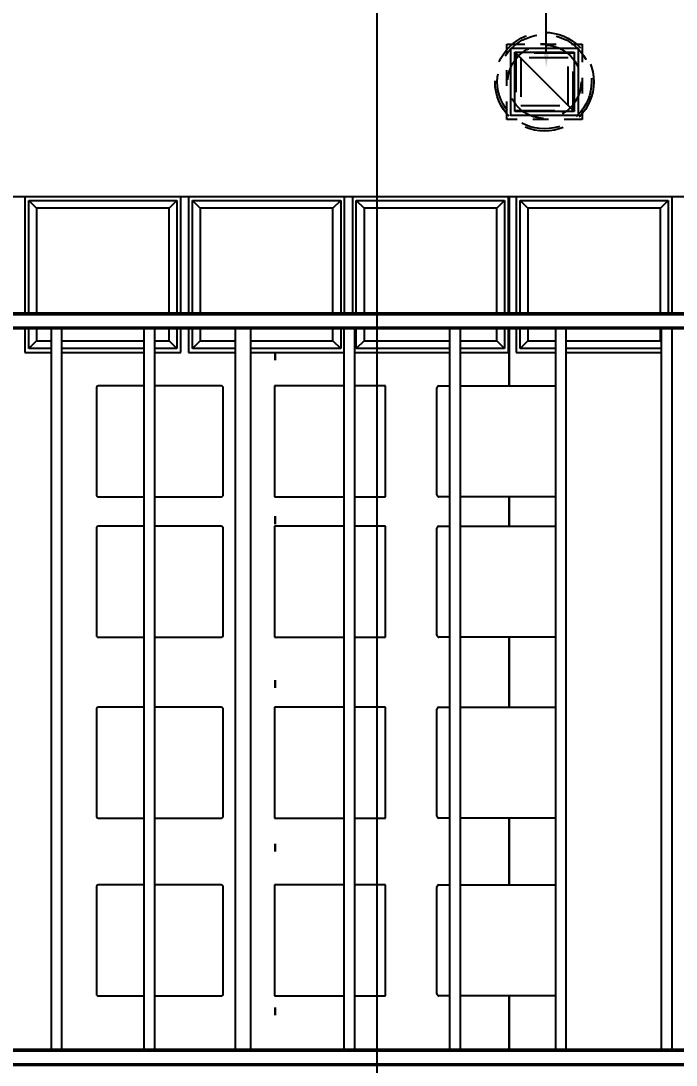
# Model space of a CAD drawing. Header units: inches. Extents: x -3 to 209, y -384 to 20.
# Drawn here: x 136.22 to 140.42, y -259.61 to -252.91 of the extents above; entities that cross this region are included whole.
import ezdxf
from ezdxf import colors
from ezdxf.entities.mleader import LeaderData, LeaderLine
from ezdxf.math import Vec2, Vec3

# ---------------------------------------------------------------- set-up
doc = ezdxf.new("R2010")
doc.units = ezdxf.units.IN
doc.header["$MEASUREMENT"] = 0
doc.linetypes.add('-$0$HIDDEN', pattern=[0.375, 0.25, -0.125])
for name, color, linetype, lineweight in [('A-DETL', 253, 'Continuous', 9), ('A-FLOR', 253, 'Continuous', 9), ('I-FURN-PNLS', 253, 'Continuous', 9), ('L-SITE', 253, 'Continuous', 9), ('S-BEAM', 253, 'Continuous', 13), ('S-GRID', 253, 'Continuous', 9)]:
    doc.layers.add(name, color=color, linetype=linetype, lineweight=lineweight)
for name, color, linetype in [('Hvac Equipos', 3, 'Continuous'), ('NFF-FURN', 253, 'Continuous'), ('PROYECTADOS', 253, 'Continuous')]:
    doc.layers.add(name, color=color, linetype=linetype)
doc.styles.get("Standard").update_dxf_attribs({"font": 'arial.ttf'})

# ---------------------------------------------------------------- blocks, each defined once
blk = doc.blocks.new('veh-03')
at = {"layer": 'Hvac Equipos', "color": 251, "linetype": '-$0$HIDDEN', "true_color": 0x636466}
for p, q in [((37.6241, 51.5535), (37.6241, 51.5692)), ((37.6241, 51.5692), (37.6398, 51.5692)), ((37.8654, 51.5692), (37.84, 51.5692)), ((38.0911, 51.5692), (38.1067, 51.5692)), ((38.1067, 51.5692), (38.1067, 51.5535)), ((38.0496, 51.5121), (37.6813, 51.5121)), ((37.6813, 51.5121), (37.6813, 51.1438)), ((38.0496, 51.1438), (38.0496, 51.5121)), ((38.0178, 51.4803), (37.713, 51.4803)), ((37.713, 51.4803), (37.713, 51.1755)), ((38.0178, 51.1755), (38.0178, 51.4803)), ((37.713, 51.1755), (38.0178, 51.1755)), ((37.6241, 51.0866), (37.6241, 51.1023)), ((37.6813, 51.1438), (38.0496, 51.1438)), ((38.1067, 51.1023), (38.1067, 51.0866)), ((37.6398, 51.0866), (37.6241, 51.0866)), ((38.1067, 51.0866), (38.0911, 51.0866))]:
    blk.add_line(p, q, dxfattribs=at)
at = {"layer": 'Hvac Equipos', "color": 251, "linetype": '-$0$HIDDEN', "ltscale": 0.25, "true_color": 0x636466}
for p, q in [((37.6398, 51.5692), (38.0911, 51.5692)), ((37.6241, 51.1023), (37.6241, 51.5535)), ((38.1067, 51.5535), (38.1067, 51.1023)), ((38.0911, 51.0866), (37.6398, 51.0866))]:
    blk.add_line(p, q, dxfattribs=at)
at = {"layer": 'Hvac Equipos', "color": 251, "linetype": '-$0$HIDDEN', "true_color": 0x636466}
for radius in [0.3167, 0.3021, 0.2349]:
    blk.add_circle((37.8654, 51.3279), radius, dxfattribs=at)
blk = doc.blocks.new('rr')
at = {"linetype": 'ByBlock', "lineweight": -2}
for p, q in [((-0.0127, -0.0127), (0.0127, 0.0127)), ((-0.0127, -0.0127), (-0.0127, 0.0127)), ((-0.0127, 0.0127), (0.0127, 0.0127)), ((0.0127, 0.0127), (0.0127, -0.0127)), ((0.0127, -0.0127), (-0.0127, -0.0127))]:
    blk.add_line(p, q, dxfattribs=at)
blk = doc.blocks.new('20170303 - Modelo Est RT 16 Arpro CENTRAL_rvt-1-Borde De Placa SobreCubierta')
at = {"layer": 'A-FLOR', "linetype": 'ByBlock', "lineweight": -2}
for p, q in [((-21.9463, 17.3953), (-21.9463, 16.6486)), ((-21.9463, 16.6486), (-21.9463, 17.3953)), ((-21.9463, 16.5486), (-21.9463, 16.1809)), ((-21.9463, 16.1809), (-21.9463, 16.5486)), ((-23.4461, 16.3453), (-23.4461, 16.3953)), ((-23.4461, 16.3953), (-23.4461, 16.3453)), ((-21.9463, 15.4697), (-21.9463, 15.2809)), ((-21.9463, 15.2809), (-21.9463, 15.4697)), ((-23.4461, 15.2953), (-23.4461, 15.3453)), ((-23.4461, 15.3453), (-23.4461, 15.2953)), ((-21.9463, 14.5697), (-21.9463, 14.1209)), ((-21.9463, 14.1209), (-21.9463, 14.5697)), ((-23.4461, 14.2453), (-23.4461, 14.2953)), ((-23.4461, 14.2953), (-23.4461, 14.2453)), ((-21.9463, 13.4097), (-21.9463, 12.9809)), ((-21.9463, 12.9809), (-21.9463, 13.4097)), ((-23.4461, 13.1953), (-23.4461, 13.2453)), ((-23.4461, 13.2453), (-23.4461, 13.1953)), ((-21.9463, 12.2697), (-21.9463, 11.926)), ((-21.9463, 11.926), (-21.9463, 12.2697)), ((-23.4461, 12.1453), (-23.4461, 12.1953)), ((-23.4461, 12.1953), (-23.4461, 12.1453))]:
    blk.add_line(p, q, dxfattribs=at)
at = {"layer": 'S-BEAM', "linetype": 'ByBlock', "lineweight": -2}
for p, q in [((-12.4461, 16.6486), (-31.6409, 16.6486)), ((-31.6409, 16.6397), (-12.451, 16.6397)), ((-31.6409, 16.5575), (-12.451, 16.5575)), ((-31.6409, 16.5486), (-12.451, 16.5486)), ((-24.8825, 16.5479), (-24.8825, 11.9195)), ((-24.8647, 16.5488), (-24.8303, 16.5488)), ((-24.8125, 11.9195), (-24.8125, 16.5479)), ((-24.2873, 16.5479), (-24.2873, 11.9195)), ((-24.2695, 16.5488), (-24.2351, 16.5488)), ((-24.2173, 11.9195), (-24.2173, 16.5479)), ((-23.7023, 16.5479), (-23.7023, 11.9195)), ((-23.6845, 16.5488), (-23.6201, 16.5488)), ((-23.6023, 11.9195), (-23.6023, 16.5479)), ((-23.0059, 16.5479), (-23.0059, 11.9195)), ((-22.9881, 16.5488), (-22.9537, 16.5488)), ((-22.9359, 11.9195), (-22.9359, 16.5479)), ((-22.3281, 16.5479), (-22.3281, 11.9195)), ((-22.3103, 16.5488), (-22.2759, 16.5488)), ((-22.2581, 11.9195), (-22.2581, 16.5479)), ((-21.6498, 16.5479), (-21.6498, 11.9195)), ((-21.632, 16.5488), (-21.5976, 16.5488)), ((-21.5798, 11.9195), (-21.5798, 16.5479)), ((-20.9711, 16.5479), (-20.9711, 11.9195)), ((-20.9533, 16.5488), (-20.9189, 16.5488)), ((-20.9011, 11.9195), (-20.9011, 16.5479)), ((-12.2478, 11.926), (-31.6445, 11.926)), ((-24.8303, 11.9203), (-24.8647, 11.9203)), ((-24.2351, 11.9203), (-24.2695, 11.9203)), ((-23.6201, 11.9203), (-23.6845, 11.9203)), ((-22.9537, 11.9203), (-22.9881, 11.9203)), ((-22.2759, 11.9203), (-22.3103, 11.9203)), ((-21.5976, 11.9203), (-21.632, 11.9203)), ((-20.9189, 11.9203), (-20.9533, 11.9203)), ((-31.6445, 11.9171), (-12.2478, 11.9171)), ((-31.6445, 11.8349), (-12.4511, 11.8349)), ((-31.6445, 11.826), (-12.4511, 11.826))]:
    blk.add_line(p, q, dxfattribs=at)
for centre, start_param, end_param in [((-24.8647, 16.5479), 1.570796, 3.141593), ((-24.8303, 16.5479), 0, 1.570796), ((-24.2695, 16.5479), 1.570796, 3.141593), ((-24.2351, 16.5479), 0, 1.570796), ((-23.6845, 16.5479), 1.570796, 3.141593), ((-23.6201, 16.5479), 0, 1.570796), ((-22.9881, 16.5479), 1.570796, 3.141593), ((-22.9537, 16.5479), 0, 1.570796), ((-22.3103, 16.5479), 1.570796, 3.141593), ((-22.2759, 16.5479), 0, 1.570796), ((-21.632, 16.5479), 1.570796, 3.141593), ((-21.5976, 16.5479), 0, 1.570796), ((-20.9533, 16.5479), 1.570796, 3.141593), ((-20.9189, 16.5479), 0, 1.570796), ((-24.8647, 11.9195), 1.570796, 2.356194), ((-24.8303, 11.9195), 0.785398, 1.570796), ((-24.2695, 11.9195), 1.570796, 2.356194), ((-24.2351, 11.9195), 0.785398, 1.570796), ((-23.6845, 11.9195), 1.570796, 2.356194), ((-23.6201, 11.9195), 0.785398, 1.570796), ((-22.9881, 11.9195), 1.570796, 2.356194), ((-22.9537, 11.9195), 0.785398, 1.570796), ((-22.3103, 11.9195), 1.570796, 2.356194), ((-22.2759, 11.9195), 0.785398, 1.570796), ((-21.632, 11.9195), 1.570796, 2.356194), ((-21.5976, 11.9195), 0.785398, 1.570796), ((-20.9533, 11.9195), 1.570796, 2.356194), ((-20.9189, 11.9195), 0.785398, 1.570796)]:
    blk.add_ellipse(centre, major_axis=(0.0178, 0), ratio=0.049795, start_param=start_param, end_param=end_param, dxfattribs=at)
blk = doc.blocks.new('Haworth_SE04-Lounge - Large Square Bench-1766009-Borde De Placa SobreCubierta')
at = {"layer": 'I-FURN-PNLS', "linetype": 'ByBlock', "lineweight": -2}
for p, q in [((-0.4064, 0.3429), (-0.4064, -0.3429)), ((-0.4064, 0.3429), (-0.4064, -0.3429)), ((0.0315, 0.3556), (-0.3937, 0.3556)), ((0.0315, 0.3556), (-0.3937, 0.3556)), ((0.3937, 0.3556), (0.1015, 0.3556)), ((0.3937, 0.3556), (0.1015, 0.3556)), ((0.4064, -0.3429), (0.4064, 0.3429)), ((0.4064, -0.3429), (0.4064, 0.3429)), ((-0.3937, -0.3556), (0.0316, -0.3556)), ((-0.3937, -0.3556), (0.0316, -0.3556)), ((0.1015, -0.3556), (0.3937, -0.3556)), ((0.1015, -0.3556), (0.3937, -0.3556))]:
    blk.add_line(p, q, dxfattribs=at)
for centre, start, end in [((-0.3937, 0.3429), 90, 180), ((-0.3937, 0.3429), 90, 180), ((0.3937, 0.3429), 0, 90), ((0.3937, 0.3429), 0, 90), ((-0.3937, -0.3429), 180, 270), ((-0.3937, -0.3429), 180, 270), ((0.3937, -0.3429), 270, 360), ((0.3937, -0.3429), 270, 0)]:
    blk.add_arc(centre, 0.0127, start, end, dxfattribs=at)
blk = doc.blocks.new('Haworth_SE04-Table - Square-1766008-Borde De Placa SobreCubierta')
at = {"layer": 'I-FURN-PNLS', "linetype": 'ByBlock', "lineweight": -2}
for p, q in [((0.0886, 0.3556), (-0.3556, 0.3556)), ((-0.3556, 0.3556), (-0.3556, -0.3556)), ((0.3556, 0.3556), (0.1585, 0.3556)), ((0.3556, -0.3556), (0.3556, 0.3556)), ((-0.3556, -0.3556), (0.0886, -0.3556)), ((0.1585, -0.3556), (0.3556, -0.3556))]:
    blk.add_line(p, q, dxfattribs=at)
blk = doc.blocks.new('Haworth_SE04-Lounge - Large Square Bench-1767817-Borde De Placa SobreCubierta')
at = {"layer": 'I-FURN-PNLS', "linetype": 'ByBlock', "lineweight": -2}
for p, q in [((-0.4064, -0.3429), (-0.4064, 0.3429)), ((-0.4064, -0.3429), (-0.4064, 0.3429)), ((-0.3937, 0.3556), (-0.325, 0.3556)), ((-0.3937, 0.3556), (-0.325, 0.3556)), ((-0.2551, 0.3556), (0.3534, 0.3556)), ((-0.2551, 0.3556), (0.3534, 0.3556)), ((-0.325, -0.3556), (-0.3937, -0.3556)), ((-0.325, -0.3556), (-0.3937, -0.3556)), ((0.3534, -0.3556), (-0.255, -0.3556)), ((0.3534, -0.3556), (-0.255, -0.3556))]:
    blk.add_line(p, q, dxfattribs=at)
for centre, start, end in [((-0.3937, 0.3429), 90, 180), ((-0.3937, 0.3429), 90, 180), ((-0.3937, -0.3429), 180, 270), ((-0.3937, -0.3429), 180, 270)]:
    blk.add_arc(centre, 0.0127, start, end, dxfattribs=at)
blk = doc.blocks.new('Haworth_SE04-Lounge - Large Square Bench-V126-Borde De Placa SobreCubierta')
at = {"layer": 'I-FURN-PNLS', "linetype": 'ByBlock', "lineweight": -2}
for p, q in [((-0.4064, 0.3429), (-0.4064, -0.3429)), ((-0.4064, 0.3429), (-0.4064, -0.3429)), ((0.0317, 0.3556), (-0.3937, 0.3556)), ((0.0317, 0.3556), (-0.3937, 0.3556)), ((0.3937, 0.3556), (0.1015, 0.3556)), ((0.3937, 0.3556), (0.1015, 0.3556)), ((0.4064, -0.3429), (0.4064, 0.3429)), ((0.4064, -0.3429), (0.4064, 0.3429)), ((-0.3937, -0.3556), (0.0318, -0.3556)), ((-0.3937, -0.3556), (0.0318, -0.3556)), ((0.1015, -0.3556), (0.3937, -0.3556)), ((0.1015, -0.3556), (0.3937, -0.3556))]:
    blk.add_line(p, q, dxfattribs=at)
for centre, start, end in [((-0.3937, 0.3429), 90, 180), ((-0.3937, 0.3429), 90, 180), ((0.3937, 0.3429), 0, 90), ((0.3937, 0.3429), 0, 90), ((-0.3937, -0.3429), 180, 270), ((-0.3937, -0.3429), 180, 270), ((0.3937, -0.3429), 270, 360), ((0.3937, -0.3429), 270, 0)]:
    blk.add_arc(centre, 0.0127, start, end, dxfattribs=at)
blk = doc.blocks.new('Haworth_SE04-Table - Square-V127-Borde De Placa SobreCubierta')
at = {"layer": 'I-FURN-PNLS', "linetype": 'ByBlock', "lineweight": -2}
for p, q in [((0.0886, 0.3556), (-0.3556, 0.3556)), ((-0.3556, 0.3556), (-0.3556, -0.3556)), ((0.3556, 0.3556), (0.1583, 0.3556)), ((0.3556, -0.3556), (0.3556, 0.3556)), ((-0.3556, -0.3556), (0.0886, -0.3556)), ((0.1584, -0.3556), (0.3556, -0.3556))]:
    blk.add_line(p, q, dxfattribs=at)
blk = doc.blocks.new('Haworth_SE04-Lounge - Large Square Bench-V128-Borde De Placa SobreCubierta')
at = {"layer": 'I-FURN-PNLS', "linetype": 'ByBlock', "lineweight": -2}
for p, q in [((-0.4064, -0.3429), (-0.4064, 0.3429)), ((-0.4064, -0.3429), (-0.4064, 0.3429)), ((-0.3937, 0.3556), (-0.325, 0.3556)), ((-0.3937, 0.3556), (-0.325, 0.3556)), ((-0.2553, 0.3556), (0.3534, 0.3556)), ((-0.2553, 0.3556), (0.3534, 0.3556)), ((-0.325, -0.3556), (-0.3937, -0.3556)), ((-0.325, -0.3556), (-0.3937, -0.3556)), ((0.3534, -0.3556), (-0.2552, -0.3556)), ((0.3534, -0.3556), (-0.2552, -0.3556))]:
    blk.add_line(p, q, dxfattribs=at)
for centre, start, end in [((-0.3937, 0.3429), 90, 180), ((-0.3937, 0.3429), 90, 180), ((-0.3937, -0.3429), 180, 270), ((-0.3937, -0.3429), 180, 270)]:
    blk.add_arc(centre, 0.0127, start, end, dxfattribs=at)
blk = doc.blocks.new('Haworth_SE04-Lounge - Large Square Bench-V129-Borde De Placa SobreCubierta')
at = {"layer": 'I-FURN-PNLS', "linetype": 'ByBlock', "lineweight": -2}
for p, q in [((-0.4064, 0.3429), (-0.4064, -0.3429)), ((-0.4064, 0.3429), (-0.4064, -0.3429)), ((0.0315, 0.3556), (-0.3937, 0.3556)), ((0.0315, 0.3556), (-0.3937, 0.3556)), ((0.3937, 0.3556), (0.1012, 0.3556)), ((0.3937, 0.3556), (0.1012, 0.3556)), ((0.4064, -0.3429), (0.4064, 0.3429)), ((0.4064, -0.3429), (0.4064, 0.3429)), ((-0.3937, -0.3556), (0.0315, -0.3556)), ((-0.3937, -0.3556), (0.0315, -0.3556)), ((0.1013, -0.3556), (0.3937, -0.3556)), ((0.1013, -0.3556), (0.3937, -0.3556))]:
    blk.add_line(p, q, dxfattribs=at)
for centre, start, end in [((-0.3937, 0.3429), 90, 180), ((-0.3937, 0.3429), 90, 180), ((0.3937, 0.3429), 0, 90), ((0.3937, 0.3429), 0, 90), ((-0.3937, -0.3429), 180, 270), ((-0.3937, -0.3429), 180, 270), ((0.3937, -0.3429), 270, 360), ((0.3937, -0.3429), 270, 0)]:
    blk.add_arc(centre, 0.0127, start, end, dxfattribs=at)
blk = doc.blocks.new('Haworth_SE04-Table - Square-V130-Borde De Placa SobreCubierta')
at = {"layer": 'I-FURN-PNLS', "linetype": 'ByBlock', "lineweight": -2}
for p, q in [((0.0888, 0.3556), (-0.3556, 0.3556)), ((-0.3556, 0.3556), (-0.3556, -0.3556)), ((0.3556, 0.3556), (0.1586, 0.3556)), ((0.3556, -0.3556), (0.3556, 0.3556)), ((-0.3556, -0.3556), (0.0889, -0.3556)), ((0.1586, -0.3556), (0.3556, -0.3556))]:
    blk.add_line(p, q, dxfattribs=at)
blk = doc.blocks.new('Haworth_SE04-Lounge - Large Square Bench-V131-Borde De Placa SobreCubierta')
at = {"layer": 'I-FURN-PNLS', "linetype": 'ByBlock', "lineweight": -2}
for p, q in [((-0.4064, -0.3429), (-0.4064, 0.3429)), ((-0.4064, -0.3429), (-0.4064, 0.3429)), ((-0.3937, 0.3556), (-0.3248, 0.3556)), ((-0.3937, 0.3556), (-0.3248, 0.3556)), ((-0.255, 0.3556), (0.3535, 0.3556)), ((-0.255, 0.3556), (0.3535, 0.3556)), ((-0.3247, -0.3556), (-0.3937, -0.3556)), ((-0.3247, -0.3556), (-0.3937, -0.3556)), ((0.3536, -0.3556), (-0.255, -0.3556)), ((0.3536, -0.3556), (-0.255, -0.3556))]:
    blk.add_line(p, q, dxfattribs=at)
for centre, start, end in [((-0.3937, 0.3429), 90, 180), ((-0.3937, 0.3429), 90, 180), ((-0.3937, -0.3429), 180, 270), ((-0.3937, -0.3429), 180, 270)]:
    blk.add_arc(centre, 0.0127, start, end, dxfattribs=at)
blk = doc.blocks.new('Haworth_SE04-Lounge - Large Square Bench-V132-Borde De Placa SobreCubierta')
at = {"layer": 'I-FURN-PNLS', "linetype": 'ByBlock', "lineweight": -2}
for p, q in [((-0.4064, 0.3429), (-0.4064, -0.3429)), ((-0.4064, 0.3429), (-0.4064, -0.3429)), ((0.0315, 0.3556), (-0.3937, 0.3556)), ((0.0315, 0.3556), (-0.3937, 0.3556)), ((0.3937, 0.3556), (0.1013, 0.3556)), ((0.3937, 0.3556), (0.1013, 0.3556)), ((0.4064, -0.3429), (0.4064, 0.3429)), ((0.4064, -0.3429), (0.4064, 0.3429)), ((-0.3937, -0.3556), (0.0315, -0.3556)), ((-0.3937, -0.3556), (0.0315, -0.3556)), ((0.1014, -0.3556), (0.3937, -0.3556)), ((0.1014, -0.3556), (0.3937, -0.3556))]:
    blk.add_line(p, q, dxfattribs=at)
for centre, start, end in [((-0.3937, 0.3429), 90, 180), ((-0.3937, 0.3429), 90, 180), ((0.3937, 0.3429), 0, 90), ((0.3937, 0.3429), 0, 90), ((-0.3937, -0.3429), 180, 270), ((-0.3937, -0.3429), 180, 270), ((0.3937, -0.3429), 270, 360), ((0.3937, -0.3429), 270, 0)]:
    blk.add_arc(centre, 0.0127, start, end, dxfattribs=at)
blk = doc.blocks.new('Haworth_SE04-Table - Square-V133-Borde De Placa SobreCubierta')
at = {"layer": 'I-FURN-PNLS', "linetype": 'ByBlock', "lineweight": -2}
for p, q in [((0.0886, 0.3556), (-0.3556, 0.3556)), ((-0.3556, 0.3556), (-0.3556, -0.3556)), ((0.3556, 0.3556), (0.1586, 0.3556)), ((0.3556, -0.3556), (0.3556, 0.3556)), ((-0.3556, -0.3556), (0.0887, -0.3556)), ((0.1586, -0.3556), (0.3556, -0.3556))]:
    blk.add_line(p, q, dxfattribs=at)
blk = doc.blocks.new('Haworth_SE04-Lounge - Large Square Bench-V134-Borde De Placa SobreCubierta')
at = {"layer": 'I-FURN-PNLS', "linetype": 'ByBlock', "lineweight": -2}
for p, q in [((-0.4064, -0.3429), (-0.4064, 0.3429)), ((-0.4064, -0.3429), (-0.4064, 0.3429)), ((-0.3937, 0.3556), (-0.3249, 0.3556)), ((-0.3937, 0.3556), (-0.3249, 0.3556)), ((-0.255, 0.3556), (0.3534, 0.3556)), ((-0.255, 0.3556), (0.3534, 0.3556)), ((-0.3248, -0.3556), (-0.3937, -0.3556)), ((-0.3248, -0.3556), (-0.3937, -0.3556)), ((0.3535, -0.3556), (-0.255, -0.3556)), ((0.3535, -0.3556), (-0.255, -0.3556))]:
    blk.add_line(p, q, dxfattribs=at)
for centre, start, end in [((-0.3937, 0.3429), 90, 180), ((-0.3937, 0.3429), 90, 180), ((-0.3937, -0.3429), 180, 270), ((-0.3937, -0.3429), 180, 270)]:
    blk.add_arc(centre, 0.0127, start, end, dxfattribs=at)
blk = doc.blocks.new('Drewza039s_Parametric_Planter_5378 - Drewza039s_Parametric_Planter_5378-V151-Borde De Placa SobreCubierta')
at = {"layer": 'L-SITE', "linetype": 'ByBlock', "lineweight": -2}
for p, q in [((-0.485, 0.4825), (-0.485, -0.2643)), ((-0.485, 0.4825), (-0.485, -0.2643)), ((0.515, -0.2646), (0.515, 0.4825)), ((0.515, -0.2646), (0.515, 0.4825)), ((-0.46, -0.2643), (-0.46, 0.4575)), ((-0.46, 0.4575), (0.49, 0.4575)), ((-0.41, 0.4075), (-0.46, 0.4575)), ((-0.41, 0.4075), (-0.41, -0.2643)), ((0.44, 0.4075), (-0.41, 0.4075)), ((0.49, 0.4575), (0.44, 0.4075)), ((0.44, -0.2646), (0.44, 0.4075)), ((0.49, 0.4575), (0.49, -0.2646)), ((-0.485, -0.3643), (-0.485, -0.5175)), ((-0.485, -0.3643), (-0.485, -0.5175)), ((-0.46, -0.4925), (-0.46, -0.3643)), ((-0.41, -0.3643), (-0.41, -0.4425)), ((0.44, -0.4425), (0.44, -0.3643)), ((-0.41, -0.4425), (-0.46, -0.4925)), ((-0.41, -0.4425), (-0.2337, -0.4425)), ((-0.1637, -0.4425), (0.44, -0.4425)), ((0.44, -0.4425), (0.445, -0.4475)), ((-0.485, -0.5175), (-0.2337, -0.5175)), ((-0.485, -0.5175), (-0.2337, -0.5175)), ((-0.2337, -0.4925), (-0.46, -0.4925)), ((0.445, -0.4925), (-0.1637, -0.4925)), ((-0.1637, -0.5175), (0.445, -0.5175)), ((-0.1637, -0.5175), (0.445, -0.5175))]:
    blk.add_line(p, q, dxfattribs=at)
blk = doc.blocks.new('Drewza039s_Parametric_Planter_5378 - Drewza039s_Parametric_Planter_5378-V152-Borde De Placa SobreCubierta')
at = {"layer": 'L-SITE', "linetype": 'ByBlock', "lineweight": -2}
for p, q in [((-0.485, 0.4825), (-0.485, -0.2643)), ((-0.485, 0.4825), (-0.485, -0.2643)), ((0.515, -0.2643), (0.515, 0.4825)), ((0.515, -0.2643), (0.515, 0.4825)), ((-0.46, -0.2643), (-0.46, 0.4575)), ((-0.46, 0.4575), (0.49, 0.4575)), ((-0.41, 0.4075), (-0.46, 0.4575)), ((-0.41, 0.4075), (-0.41, -0.2643)), ((0.44, 0.4075), (-0.41, 0.4075)), ((0.49, 0.4575), (0.44, 0.4075)), ((0.44, -0.2643), (0.44, 0.4075)), ((0.49, 0.4575), (0.49, -0.2643)), ((-0.46, -0.4925), (-0.46, -0.364)), ((-0.41, -0.364), (-0.41, -0.4425)), ((0.44, -0.4425), (0.44, -0.3643)), ((0.49, -0.3643), (0.49, -0.4925)), ((0.515, -0.5175), (0.515, -0.3643)), ((0.515, -0.5175), (0.515, -0.3643)), ((-0.41, -0.4425), (-0.46, -0.4925)), ((-0.41, -0.4425), (0.1379, -0.4425)), ((0.2079, -0.4425), (0.44, -0.4425)), ((0.44, -0.4425), (0.49, -0.4925)), ((-0.4698, -0.5175), (0.1379, -0.5175)), ((-0.4698, -0.5175), (0.1379, -0.5175)), ((0.1379, -0.4925), (-0.46, -0.4925)), ((0.49, -0.4925), (0.2079, -0.4925)), ((0.2079, -0.5175), (0.515, -0.5175)), ((0.2079, -0.5175), (0.515, -0.5175))]:
    blk.add_line(p, q, dxfattribs=at)
blk = doc.blocks.new('Drewza039s_Parametric_Planter_5378 - Drewza039s_Parametric_Planter_5378-V153-Borde De Placa SobreCubierta')
at = {"layer": 'L-SITE', "linetype": 'ByBlock', "lineweight": -2}
for p, q in [((-0.485, 0.4825), (-0.485, -0.2643)), ((-0.485, 0.4825), (-0.485, -0.2643)), ((0.515, -0.2643), (0.515, 0.4825)), ((0.515, -0.2643), (0.515, 0.4825)), ((-0.46, -0.2643), (-0.46, 0.4575)), ((-0.46, 0.4575), (0.49, 0.4575)), ((-0.41, 0.4075), (-0.46, 0.4575)), ((-0.41, 0.4075), (-0.41, -0.2643)), ((0.44, 0.4075), (-0.41, 0.4075)), ((0.49, 0.4575), (0.44, 0.4075)), ((0.44, -0.2643), (0.44, 0.4075)), ((0.49, 0.4575), (0.49, -0.2643)), ((-0.485, -0.364), (-0.485, -0.5175)), ((-0.485, -0.364), (-0.485, -0.5175)), ((-0.46, -0.4925), (-0.46, -0.364)), ((-0.41, -0.364), (-0.41, -0.4425)), ((0.44, -0.4425), (0.44, -0.364)), ((0.49, -0.364), (0.49, -0.4925)), ((-0.41, -0.4425), (-0.46, -0.4925)), ((-0.41, -0.4425), (-0.1862, -0.4425)), ((-0.0862, -0.4425), (0.44, -0.4425)), ((0.44, -0.4425), (0.49, -0.4925)), ((-0.485, -0.5175), (-0.1862, -0.5175)), ((-0.485, -0.5175), (-0.1862, -0.5175)), ((-0.1862, -0.4925), (-0.46, -0.4925)), ((0.49, -0.4925), (-0.0862, -0.4925)), ((-0.0862, -0.5175), (0.5102, -0.5175)), ((-0.0862, -0.5175), (0.5102, -0.5175))]:
    blk.add_line(p, q, dxfattribs=at)
blk = doc.blocks.new('Drewza039s_Parametric_Planter_5378 - Drewza039s_Parametric_Planter_5378-V154-Borde De Placa SobreCubierta')
at = {"layer": 'L-SITE', "linetype": 'ByBlock', "lineweight": -2}
for p, q in [((-0.485, 0.4825), (-0.485, -0.2643)), ((-0.485, 0.4825), (-0.485, -0.2643)), ((0.515, -0.2643), (0.515, 0.4825)), ((0.515, -0.2643), (0.515, 0.4825)), ((-0.46, -0.2643), (-0.46, 0.4575)), ((-0.46, 0.4575), (0.49, 0.4575)), ((-0.41, 0.4075), (-0.46, 0.4575)), ((-0.41, 0.4075), (-0.41, -0.2643)), ((0.44, 0.4075), (-0.41, 0.4075)), ((0.49, 0.4575), (0.44, 0.4075)), ((0.44, -0.2643), (0.44, 0.4075)), ((0.49, 0.4575), (0.49, -0.2643)), ((-0.485, -0.3641), (-0.485, -0.5175)), ((-0.485, -0.3641), (-0.485, -0.5175)), ((-0.46, -0.4925), (-0.46, -0.3641)), ((-0.41, -0.3641), (-0.41, -0.4425)), ((0.44, -0.4425), (0.44, -0.3641)), ((0.49, -0.364), (0.49, -0.4925)), ((0.515, -0.5175), (0.515, -0.364)), ((0.515, -0.5175), (0.515, -0.364)), ((-0.41, -0.4425), (-0.46, -0.4925)), ((-0.41, -0.4425), (-0.3164, -0.4425)), ((-0.2457, -0.4425), (0.2788, -0.4425)), ((0.3488, -0.4425), (0.44, -0.4425)), ((0.44, -0.4425), (0.49, -0.4925)), ((-0.485, -0.5175), (-0.3164, -0.5175)), ((-0.485, -0.5175), (-0.3164, -0.5175)), ((-0.3164, -0.4925), (-0.46, -0.4925)), ((0.2788, -0.4925), (-0.2457, -0.4925)), ((-0.2457, -0.5175), (0.2788, -0.5175)), ((-0.2457, -0.5175), (0.2788, -0.5175)), ((0.49, -0.4925), (0.3488, -0.4925)), ((0.3488, -0.5175), (0.515, -0.5175)), ((0.3488, -0.5175), (0.515, -0.5175))]:
    blk.add_line(p, q, dxfattribs=at)
blk = doc.blocks.new('CB TEC 23-03-2017')
at = {"layer": 'A-DETL', "linetype": 'ByBlock', "lineweight": -2}
blk.add_line((221.1029, 5583.9708), (241.0029, 5583.9708), dxfattribs=at)
at = {"layer": 'S-GRID', "linetype": 'ByBlock', "lineweight": -2}
blk.add_line((230.7098, 5595.8216), (230.7098, 5538.6277), dxfattribs=at)
at = {"linetype": 'ByBlock', "lineweight": -2}
blk.add_blockref('20170303 - Modelo Est RT 16 Arpro CENTRAL_rvt-1-Borde De Placa SobreCubierta', (253.5039, 5566.5754), dxfattribs=at)
at = {"layer": 'I-FURN-PNLS', "linetype": 'ByBlock', "lineweight": -2, "rotation": 180}
for name, p in [('Haworth_SE04-Lounge - Large Square Bench-V132-Borde De Placa SobreCubierta', (229.3181, 5582.4008)), ('Haworth_SE04-Lounge - Large Square Bench-V129-Borde De Placa SobreCubierta', (229.3181, 5581.5008)), ('Haworth_SE04-Lounge - Large Square Bench-V126-Borde De Placa SobreCubierta', (229.3181, 5580.3408)), ('Haworth_SE04-Lounge - Large Square Bench-1766009-Borde De Placa SobreCubierta', (229.3181, 5579.2008))]:
    blk.add_blockref(name, p, dxfattribs=at)
at = {"layer": 'I-FURN-PNLS', "linetype": 'ByBlock', "lineweight": -2}
for name, p in [('Haworth_SE04-Table - Square-V133-Borde De Placa SobreCubierta', (230.4094, 5582.4008)), ('Haworth_SE04-Lounge - Large Square Bench-V134-Borde De Placa SobreCubierta', (231.5008, 5582.4008)), ('Haworth_SE04-Table - Square-V130-Borde De Placa SobreCubierta', (230.4094, 5581.5008)), ('Haworth_SE04-Lounge - Large Square Bench-V131-Borde De Placa SobreCubierta', (231.5008, 5581.5008)), ('Haworth_SE04-Table - Square-V127-Borde De Placa SobreCubierta', (230.4094, 5580.3408)), ('Haworth_SE04-Lounge - Large Square Bench-V128-Borde De Placa SobreCubierta', (231.5008, 5580.3408)), ('Haworth_SE04-Table - Square-1766008-Borde De Placa SobreCubierta', (230.4094, 5579.2008)), ('Haworth_SE04-Lounge - Large Square Bench-1767817-Borde De Placa SobreCubierta', (231.5008, 5579.2008))]:
    blk.add_blockref(name, p, dxfattribs=at)
at = {"layer": 'L-SITE', "linetype": 'ByBlock', "lineweight": -2}
for name, p in [('Drewza039s_Parametric_Planter_5378 - Drewza039s_Parametric_Planter_5378-V154-Borde De Placa SobreCubierta', (228.9379, 5583.4883)), ('Drewza039s_Parametric_Planter_5378 - Drewza039s_Parametric_Planter_5378-V153-Borde De Placa SobreCubierta', (229.9879, 5583.4883)), ('Drewza039s_Parametric_Planter_5378 - Drewza039s_Parametric_Planter_5378-V152-Borde De Placa SobreCubierta', (231.0379, 5583.4883)), ('Drewza039s_Parametric_Planter_5378 - Drewza039s_Parametric_Planter_5378-V151-Borde De Placa SobreCubierta', (232.0879, 5583.4883))]:
    blk.add_blockref(name, p, dxfattribs=at)

msp = doc.modelspace()

# ---------------------------------------------------------------- block references
at = {"layer": 'NFF-FURN'}
msp.add_blockref('CB TEC 23-03-2017', (-92.2093, -5838.0096), dxfattribs=at)

# ---------------------------------------------------------------- next in the draw order: linework, layer by layer
at = {"layer": 'PROYECTADOS'}
msp.add_lwpolyline([(139.3588, -253.0868), (139.7906, -253.0868), (139.7906, -253.5186), (139.3588, -253.5186)], close=True, dxfattribs=at)

# ---------------------------------------------------------------- next in the draw order: block references
msp.add_blockref('veh-03', (101.7092, -304.6306), dxfattribs=at)
at = {"layer": 'PROYECTADOS', "xscale": 15, "yscale": 15, "zscale": 15, "rotation": 90.00000026054755}
msp.add_blockref('rr', (139.5747, -253.3027), dxfattribs=at)

# ---------------------------------------------------------------- next in the draw order: leaders
at = {"layer": 'PROYECTADOS'}
ml = msp.add_multileader_mtext('Standard', dxfattribs=at)
ml.set_content('', color=256)
ml.set_leader_properties()
ml.build(insert=Vec2(0, 0))
ml.multileader.update_dxf_attribs({"dogleg_length": 2.3021, "arrow_head_size": 0.1})
ctx = ml.context
ctx.base_point, ctx.arrow_head_size, ctx.plane_origin = Vec3(140.3825, -251.9275), 0.1, Vec3(139.5864, -253.5834)
notes = []
notes.append((ctx, [(0, (1, 1, 0), (139.5864, -251.9275), (1, 0), 0.7962, [(0, [(139.5864, -253.2108)], 0, [])])]))
ctx.mtext.insert, ctx.mtext.flow_direction = Vec3(142.3825, -249.9275), 5
for ctx, leaders in notes:
    for number, flags, end, landing, length, lines in leaders:
        leader = LeaderData()
        leader.index, (leader.has_last_leader_line, leader.has_dogleg_vector, leader.attachment_direction) = number, flags
        leader.last_leader_point, leader.dogleg_vector, leader.dogleg_length = Vec3(end), Vec3(landing), length
        for number, points, colour, breaks in lines:
            line = LeaderLine()
            line.index, line.vertices, line.color, line.breaks = number, Vec3.list(points), colors.encode_raw_color(colour), breaks
            leader.lines.append(line)
        ctx.leaders.append(leader)

doc.saveas('drawing.dxf')
